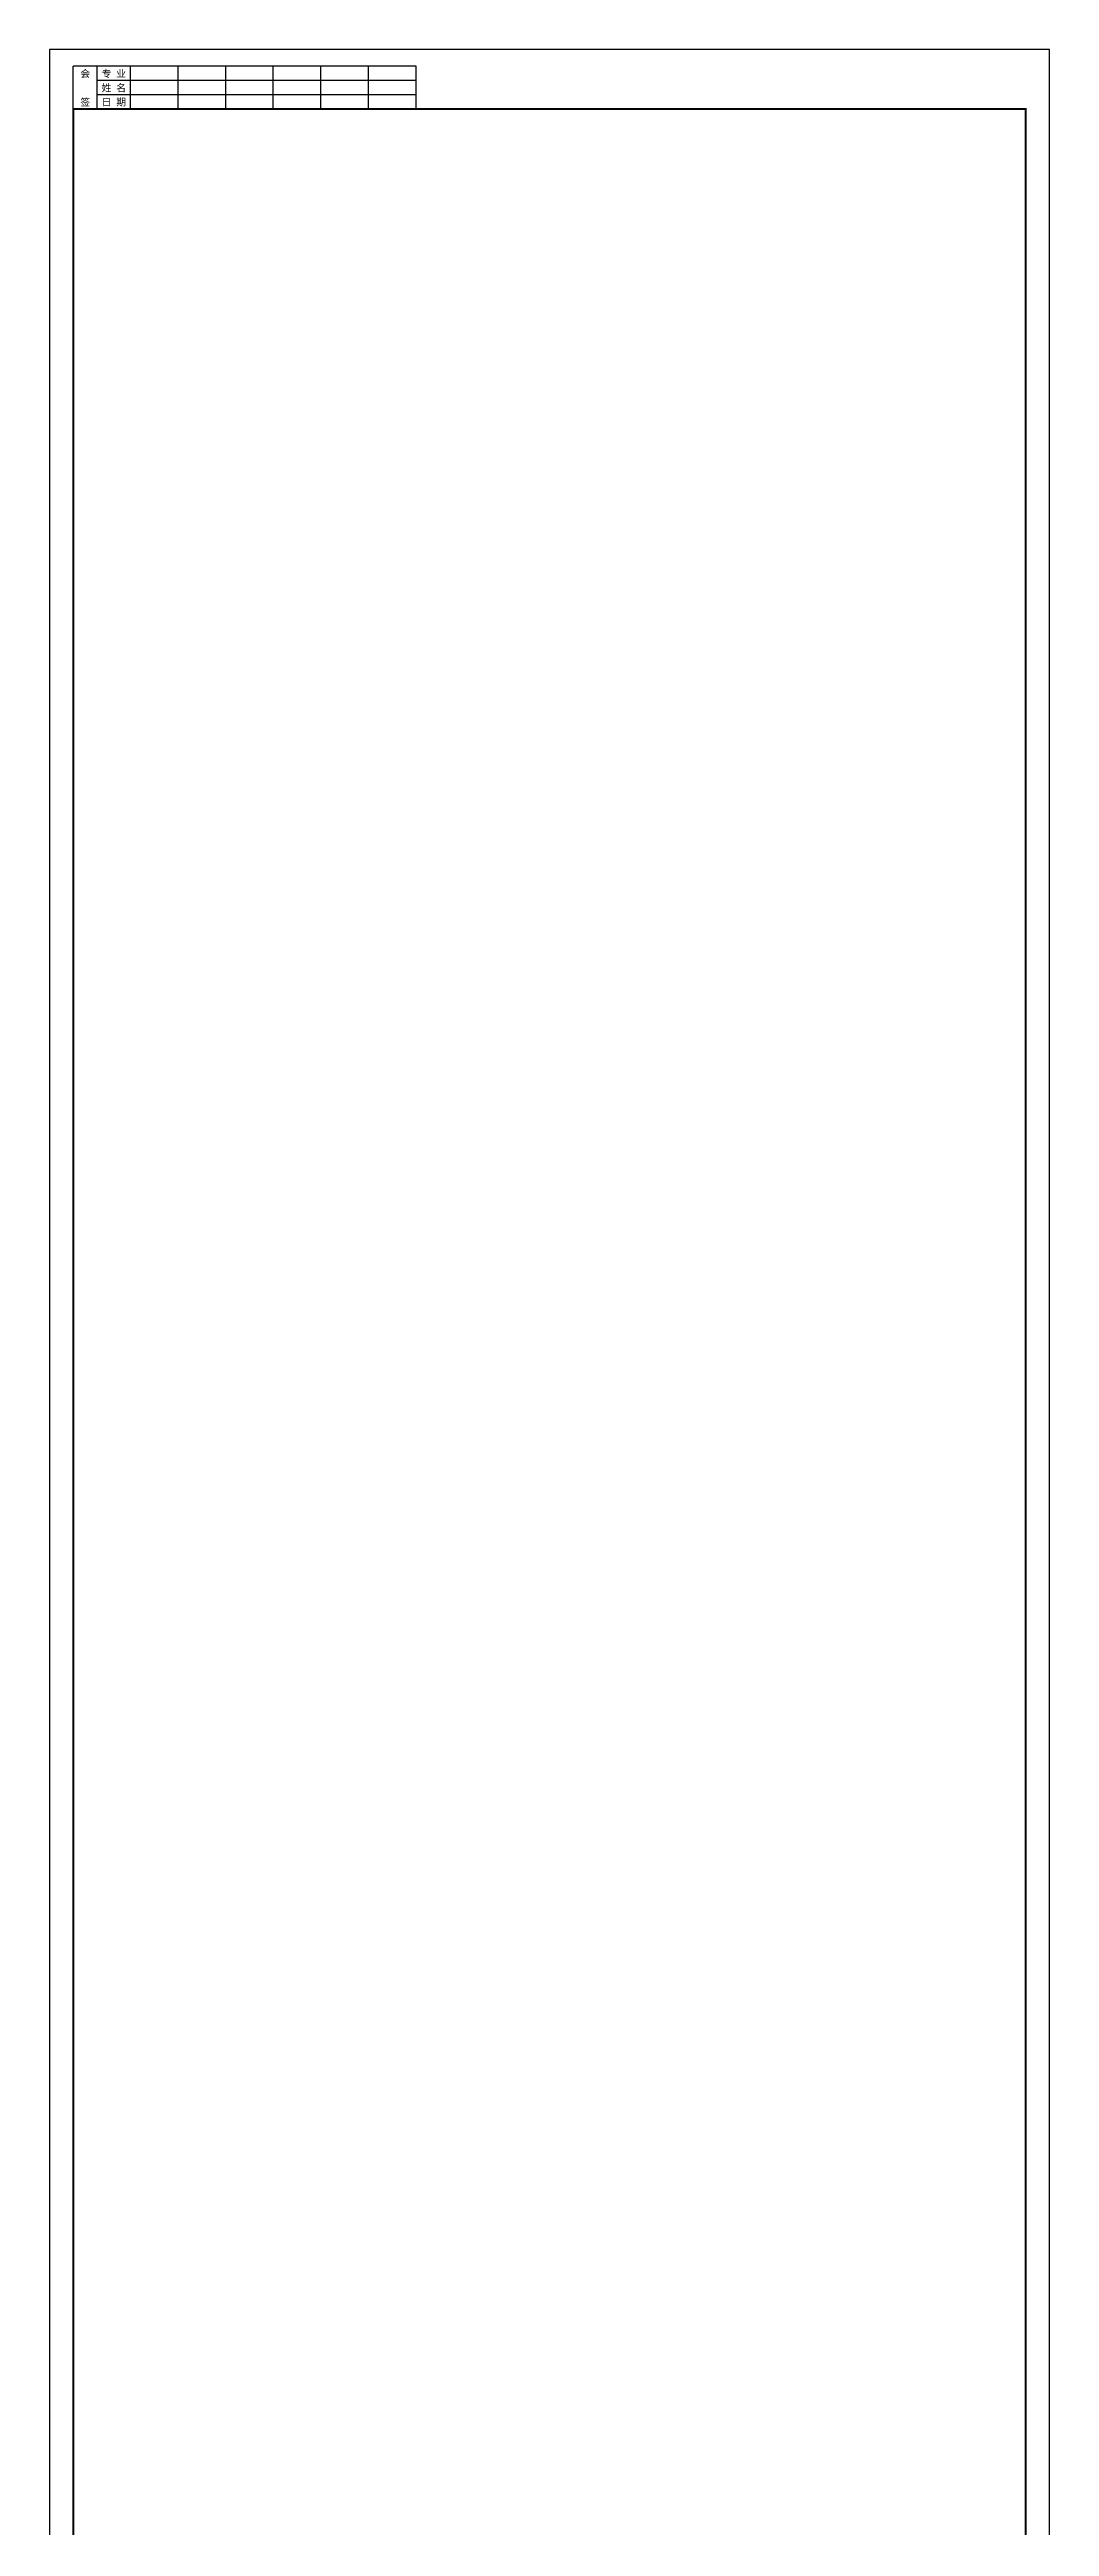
# Model space of a CAD drawing. Extents: x 0 to 420, y 0 to 2080.
# Drawn here: x 0 to 420, y 1040 to 2080 of the extents above; entities that cross this region are included whole.
import ezdxf
from ezdxf.enums import TextEntityAlignment as Align

# ---------------------------------------------------------------- set-up
doc = ezdxf.new("R2010")
doc.units = 0
doc.header["$MEASUREMENT"] = 0
doc.layers.get('0').update_dxf_attribs({"linetype": 'CONTINUOUS'})
doc.styles.add('HUALUC', font='SimSun.ttf')

msp = doc.modelspace()

# ---------------------------------------------------------------- linework, layer by layer
for p, q in [((0, 2080), (0, 0)), ((420, 2080), (0, 2080)), ((420, 0), (420, 2080)), ((154, 2073), (10, 2073)), ((10, 2055), (10, 2073)), ((20, 2055), (20, 2073)), ((34, 2055), (34, 2073)), ((54, 2055), (54, 2073)), ((74, 2055), (74, 2073)), ((94, 2055), (94, 2073)), ((114, 2055), (114, 2073)), ((134, 2055), (134, 2073)), ((154, 2055), (154, 2073)), ((154, 2067), (20, 2067)), ((154, 2061), (20, 2061))]:
    msp.add_line(p, q)
at = {"const_width": 0.8}
msp.add_lwpolyline([(410, 10), (410, 2055), (10, 2055), (10, 10)], close=True, dxfattribs=at)

# ---------------------------------------------------------------- texts
at = {"style": 'HUALUC'}
for s, p in [('会', (15, 2070)), ('专 业', (27, 2070)), ('签', (15, 2058)), ('姓 名', (27, 2064)), ('日 期', (27, 2058))]:
    msp.add_text(s, height=3, dxfattribs=at).set_placement(p, align=Align.MIDDLE)

doc.saveas('drawing.dxf')
